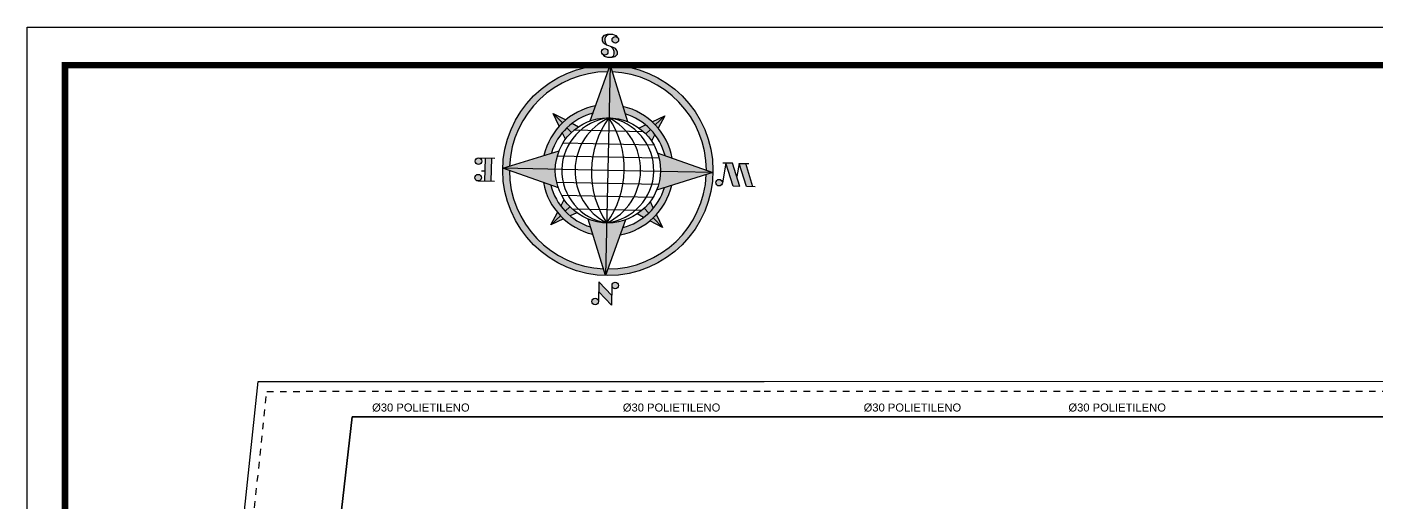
# Model space of a CAD drawing. Header units: feet. Extents: x 1019 to 2236, y -546 to 122.
# Drawn here: x 1053.54 to 1074.06, y -497.21 to -489.98 of the extents above; entities that cross this region are included whole.
import ezdxf

# ---------------------------------------------------------------- set-up
doc = ezdxf.new("R2010")
doc.units = ezdxf.units.FT
doc.header["$LTSCALE"] = 0.05
doc.header["$MEASUREMENT"] = 0
doc.linetypes.add('ACAD_ISO14W100', pattern=[25.5, 12, -3, 0.5, -3, 0.5, -3, 0.5, -3])
doc.linetypes.add('DASHDOT', pattern=[25.4, 12.7, -6.35, 0, -6.35])
doc.layers.add('arq-pisos', color=251, linetype='Continuous', lineweight=5)
doc.layers.add('GAS', color=6, linetype='ACAD_ISO14W100', lineweight=35)
for name, color, linetype in [('BASE', 7, 'Continuous'), ('MARCO', 1, 'Continuous'), ('NORTE', 7, 'Continuous'), ('PISO', 8, 'Continuous'), ('SOLAR', 2, 'DASHDOT'), ('TEXTO', 2, 'Continuous'), ('TEXXT', 2, 'Continuous'), ('TXT', 2, 'Continuous')]:
    doc.layers.add(name, color=color, linetype=linetype)
doc.styles.add('ads', font='trebuc.ttf', dxfattribs={"height": 0.14})
doc.styles.add('DAMIAN', font='arial.ttf', dxfattribs={"height": 0.12})
doc.styles.get("Standard").update_dxf_attribs({"font": 'arial.ttf'})
doc.linetypes.add('GAS_LINE', pattern='A,12.7,-5.08,["GAS",Standard,S=2.54,R=0,X=-2.54,Y=-1.27],-6.35', length=24.13)

# ---------------------------------------------------------------- blocks, each defined once
blk = doc.blocks.new('NORTE')
at = {"layer": 'NORTE'}
h = blk.add_hatch(color=7, dxfattribs=at)
h.paths.add_polyline_path([(-8.2, 33.8), (-8.2, 24.6), (4.1, 12.3), (4.1, 21.5)])
h.paths.add_polyline_path([(-14.3, 15.4, 1), (-8.2, 15.4, 1)])
h.paths.add_polyline_path([(4.1, 30.7, 1), (10.2, 30.7, 1)])
h.paths.add_polyline_path([(122, -82.6, 1), (115.9, -82.6, 1)])
h.paths.add_polyline_path([(122, -98, 1), (115.9, -98, 1)])
h.paths.add_polyline_path([(112.8, -79.5), (106.7, -79.5), (106.7, -101), (112.8, -101)])
h.paths.add_polyline_path([(-5.3, -199.2), (-3.7, -197.6), (-6.7, -198.5), (-8.8, -200.7), (-8.7, -202.9), (-7.5, -205), (-6.7, -205.8), (-4.1, -207), (-2.4, -207.6), (-4.6, -205.5), (-5.7, -203.1), (-5.8, -201.1)])
h.paths.add_polyline_path([(5.5, -212.9), (4.5, -210.7), (3.6, -209.9), (1.3, -208.7), (1.3, -208.7), (2.4, -210.5), (2.9, -212.4), (2.9, -215.2), (2.4, -216.5), (1.1, -218.1), (-0.6, -219), (0.8, -219), (3.6, -218), (5.5, -215.9)])
h.paths.add_polyline_path([(0.1, -202.6, 1), (6.2, -202.6, 1)])
h.paths.add_polyline_path([(-9.6, -213.9, 1), (-3.4, -213.9, 1)])
h.paths.add_polyline_path([(-131.8, -79.6), (-137.9, -79.6), (-130.7, -101.1), (-124.6, -101.1)])
h.paths.add_polyline_path([(-119.5, -79.6), (-125.6, -79.6), (-118.5, -101.1), (-112.3, -101.1)])
h.paths.add_polyline_path([(-103.1, -82.7, 1), (-109.3, -82.7, 1)])
h = blk.add_hatch(color=250, dxfattribs=at)
h.paths.add_polyline_path([(-2.1, 6.2), (-2.1, -42.9, -0.090992), (15.4, -46.1)])
h.paths.add_polyline_path([(47, -92, -0.090992), (43.8, -109.4), (96.1, -92)])
h.paths.add_polyline_path([(-2.1, -190.1), (-2.1, -141.1, -0.090992), (-19.5, -137.9)])
h.paths.add_polyline_path([(-51.1, -92, -0.090992), (-47.9, -74.6), (-100.2, -92)])
h = blk.add_hatch(color=253, dxfattribs=at)
h.paths.add_polyline_path([(-47.9, -109.4, -0.090992), (-51.1, -92), (-100.2, -92)])
h.paths.add_polyline_path([(-2.1, 6.2), (-19.5, -46.1, -0.090992), (-2.1, -42.9)])
h.paths.add_polyline_path([(96.1, -92), (43.8, -74.6, -0.090992), (47, -92)])
h.paths.add_polyline_path([(15.4, -137.9, -0.090992), (-2.1, -141.1), (-2.1, -190.1)])
h = blk.add_hatch(color=168, dxfattribs=at)
h.paths.add_polyline_path([(-4.1, 0), (-2.1, 6.2, 0.414214), (-100.2, -92), (-94, -89.9, -0.401206)])
h.paths.add_polyline_path([(89.9, -89.9), (96.1, -92, 0.414214), (-2.1, 6.2), (0, 0, -0.401206)])
h.paths.add_polyline_path([(96.1, -92), (89.9, -94, -0.401206), (0, -184), (-2.1, -190.1, 0.414214)])
h.paths.add_polyline_path([(-94, -94), (-100.2, -92, 0.414214), (-2.1, -190.1), (-4.1, -184, -0.401206)])
h = blk.add_hatch(color=150, dxfattribs=at)
h.paths.add_polyline_path([(-17.1, -38.9), (-14.8, -32, 0.296589), (-62.1, -79.3), (-55.2, -77, -0.260742)])
h.paths.add_polyline_path([(-55.2, -107), (-62.1, -104.7, 0.296589), (-14.8, -152), (-17.1, -145.1, -0.260742)])
h.paths.add_polyline_path([(58, -104.7), (51.1, -107, -0.260742), (13, -145.1), (10.7, -152, 0.296589)])
h.paths.add_polyline_path([(10.7, -32), (13, -38.9, -0.260742), (51.1, -77), (58, -79.3, 0.296589)])
h = blk.add_hatch(color=252, dxfattribs=at)
h.paths.add_polyline_path([(-54.1, -39.9), (-48.3, -51.6, -0.016871), (-45.4, -48.6)])
h.paths.add_polyline_path([(-36.8, -57.3), (-41.1, -53, 0.028382), (-45.3, -57.6), (-42.2, -63.8, -0.043143)])
h.paths.add_polyline_path([(32.6, -57.3), (37, -53, 0.028382), (32.3, -48.8), (26.2, -51.9, -0.043143)])
h.paths.add_polyline_path([(38.3, -45.8, -0.016871), (41.3, -48.6), (50, -39.9)])
h.paths.add_polyline_path([(38.1, -120.2, -0.043143), (32.6, -126.7), (37, -131, 0.028382), (41.2, -126.4)])
h.paths.add_polyline_path([(44.2, -132.3, -0.016871), (41.3, -135.4), (50, -144)])
h.paths.add_polyline_path([(-41.1, -131), (-36.8, -126.7, -0.043143), (-42.2, -120.2), (-45.3, -126.4, 0.028382)])
h.paths.add_polyline_path([(-54.1, -144), (-45.4, -135.4, -0.016871), (-48.3, -132.3)])
h = blk.add_hatch(color=254, dxfattribs=at)
h.paths.add_polyline_path([(-54.1, -39.9), (-45.4, -48.6, -0.016871), (-42.4, -45.8)])
h.paths.add_polyline_path([(-36.4, -48.8, 0.028382), (-41.1, -53), (-36.8, -57.3, -0.043143), (-30.3, -51.9)])
h.paths.add_polyline_path([(38.1, -63.8), (41.2, -57.6, 0.028382), (37, -53), (32.6, -57.3, -0.043143)])
h.paths.add_polyline_path([(41.3, -48.6, -0.016871), (44.2, -51.6), (50, -39.9)])
h.paths.add_polyline_path([(37, -131), (32.6, -126.7, -0.043143), (26.2, -132.1), (32.3, -135.2, 0.028382)])
h.paths.add_polyline_path([(38.3, -138.2), (50, -144), (41.3, -135.4, -0.016871)])
h.paths.add_polyline_path([(-42.4, -138.2, -0.016871), (-45.4, -135.4), (-54.1, -144)])
h.paths.add_polyline_path([(-36.4, -135.2), (-30.3, -132.1, -0.043143), (-36.8, -126.7), (-41.1, -131, 0.028382)])
at = {"color": 0, "linetype": 'ByBlock'}
for p, q in [((-8.2, 33.8), (4.1, 21.5)), ((-8.2, 15.4), (-8.2, 33.8)), ((4.1, 12.3), (4.1, 30.7)), ((-8.2, 24.6), (4.1, 12.3)), ((-19.5, -46.1), (-2.1, 6.2)), ((-2.1, 6.2), (15.4, -46.1)), ((-2.1, -92), (-2.1, 6.2)), ((-48.3, -51.6), (-54.1, -39.9)), ((-54.1, -39.9), (-45.4, -48.6)), ((-54.1, -39.9), (-42.4, -45.8)), ((-36.4, -48.8), (-30.3, -51.9)), ((26.2, -51.9), (32.3, -48.8)), ((38.3, -45.8), (50, -39.9)), ((50, -39.9), (41.3, -48.6)), ((50, -39.9), (44.2, -51.6)), ((-42.2, -63.8), (-45.3, -57.6)), ((-41.1, -53), (-36.8, -57.3)), ((-34.5, -55.2), (30.4, -55.2)), ((37, -53), (32.6, -57.3)), ((41.2, -57.6), (38.1, -63.8)), ((-100.2, -92), (-47.9, -74.6)), ((-44.6, -67.5), (40.4, -67.5)), ((43.8, -74.6), (96.1, -92)), ((-139.9, -79.6), (-131.8, -79.6)), ((-137.9, -79.6), (-130.7, -101.1)), ((-131.8, -79.6), (-124.6, -101.1)), ((-125.6, -79.6), (-119.5, -79.6)), ((-125.6, -79.6), (-118.5, -101.1)), ((-119.5, -79.6), (-112.3, -101.1)), ((-112.3, -101.1), (-109.3, -82.7)), ((-49.6, -79.7), (45.5, -79.7)), ((103.6, -79.5), (119, -79.5)), ((106.7, -79.5), (106.7, -101)), ((112.8, -101), (112.8, -79.5)), ((-124.6, -101.1), (-122.6, -88.8)), ((-47.9, -109.4), (-100.2, -92)), ((-100.2, -92), (-2.1, -92)), ((-2.1, -190.1), (-2.1, -92)), ((-2.1, -92), (96.1, -92)), ((96.1, -92), (43.8, -109.4)), ((112.8, -88.7), (115.9, -88.7)), ((-124.6, -101.1), (-133.8, -101.1)), ((-118.5, -101.1), (-109.3, -101.1)), ((-49.6, -104.3), (45.5, -104.3)), ((119, -101), (103.6, -101)), ((-45.3, -126.4), (-42.2, -120.2)), ((-44.6, -116.5), (40.4, -116.5)), ((38.1, -120.2), (41.2, -126.4)), ((-54.1, -144), (-48.3, -132.3)), ((-54.1, -144), (-45.4, -135.4)), ((-42.4, -138.2), (-54.1, -144)), ((-41.1, -131), (-36.8, -126.7)), ((-30.3, -132.1), (-36.4, -135.2)), ((-34.5, -128.8), (30.4, -128.8)), ((-2.1, -190.1), (-19.5, -137.9)), ((15.4, -137.9), (-2.1, -190.1)), ((32.3, -135.2), (26.2, -132.1)), ((37, -131), (32.6, -126.7)), ((50, -144), (38.3, -138.2)), ((50, -144), (41.3, -135.4)), ((44.2, -132.3), (50, -144))]:
    blk.add_line(p, q, dxfattribs=at)
for points in [[(5.3, -200.4), (3.5, -198.5), (0.4, -197.5), (-3.7, -197.6), (-6.7, -198.5), (-8.8, -200.7), (-8.7, -202.9), (-7.5, -205), (-6.7, -205.8), (-4.1, -207), (1.3, -208.7), (3.6, -209.9), (4.5, -210.7), (5.5, -212.9), (5.5, -215.9), (3.6, -218), (0.8, -219), (-3.8, -219.1), (-6.8, -217.9), (-8.4, -216.1)], [(-3.7, -197.6), (-5.3, -199.2), (-5.8, -201.1), (-5.7, -203.1), (-4.6, -205.5), (-2.3, -207.7)], [(1.3, -208.8), (2.4, -210.5), (2.9, -212.4), (2.9, -215.2), (2.4, -216.5), (1.1, -218.1), (-0.7, -219.1)]]:
    blk.add_lwpolyline(points, dxfattribs=at)
for centre, radius in [((7.1, 30.7), 3.07), ((-11.3, 15.4), 3.07), ((-2.1, -92), 98.2), ((-2.1, -92), 49.1), ((-106.2, -82.7), 3.07), ((119, -82.6), 3.07), ((119, -98), 3.07), ((3.2, -202.6), 3.07), ((-6.5, -213.9), 3.07)]:
    blk.add_circle(centre, radius, dxfattribs=at)
for centre, radius, start, end in [((-2.1, -92), 92, 1.2781, 88.7219), ((-2.1, -92), 92, 91.2781, 178.7219), ((-2.1, -92), 61.3, 101.9604, 168.0396), ((-2.1, -92), 61.3, 11.9604, 78.0396), ((-2.1, -92), 55.2, 105.7719, 164.2281), ((4.5, -92), 49.5, 97.6281, 262.3719), ((21.9, -92), 54.6, 115.9892, 244.0108), ((68.8, -92), 86.2, 145.292, 214.708), ((-26, -92), 54.6, 295.9892, 64.0108), ((-8.6, -92), 49.5, 277.6281, 82.3719), ((-72.9, -92), 86.2, 325.292, 34.708), ((-2.1, -92), 55.2, 15.7719, 74.2281), ((-2.1, -92), 92, 181.2781, 268.7219), ((-2.1, -92), 92, 271.2781, 358.7219), ((-2.1, -92), 61.3, 191.9604, 258.0396), ((-2.1, -92), 55.2, 195.7719, 254.2281), ((-2.1, -92), 61.3, 281.9604, 348.0396), ((-2.1, -92), 55.2, 285.7719, 344.2281)]:
    blk.add_arc(centre, radius, start, end, dxfattribs=at)
blk = doc.blocks.new('A$C6EB94CA3')
at = {"layer": 'BASE'}
blk.add_blockref('NORTE', (139.9, 219.1), dxfattribs=at)
blk = doc.blocks.new('NORT')
blk.add_blockref('A$C6EB94CA3', (193.2, 72))
blk = doc.blocks.new('A$C7FF54E45')
at = {"layer": 'SOLAR', "linetype": 'Continuous', "ltscale": 0.15}
blk.add_lwpolyline([(66.124, 33.191), (34.853, 30.693), (7.642, 28.496), (3.32, 28.119), (3.338, 28.271), (7.63, 28.645), (34.841, 30.843), (66.26, 33.352), (68.078, 13.246), (60.53, 11.749), (47.102, 9.086), (34.373, 6.546), (24.073, 4.557), (22.007, 4.131), (9.481, 1.696), (-0.018, -0.156), (0, 0)], dxfattribs=at)
at = {"layer": 'SOLAR', "ltscale": 0.03}
blk.add_lwpolyline([(3.342, 28.196), (7.636, 28.57), (34.847, 30.768), (66.118, 33.265), (67.917, 13.367), (60.501, 11.896), (47.073, 9.233), (34.344, 6.693), (24.044, 4.704), (21.978, 4.278), (9.452, 1.843), (0, 0), (3.328, 28.184)], dxfattribs=at)
at = {"layer": 'TEXTO', "color": 8, "xscale": 0.01627351727233868, "yscale": 0.01627351727233868, "zscale": 0.01627351727233868, "rotation": 9.999999999997017}
blk.add_blockref('NORT', (58.741, 4.94), dxfattribs=at)

msp = doc.modelspace()

# ---------------------------------------------------------------- hatches: boundary and pattern name
at = {"layer": 'arq-pisos'}
h = msp.add_hatch(dxfattribs=at)
h.set_pattern_fill('AR-HBONE', color=256, scale=0.06, angle=90)
h.set_pattern_definition([(135, (856.05644, -198.79704), (-0.33941125, 5e-17), [0.72, -0.24]), (225, (855.88674, -198.62733), (-0.33941125, 5e-17), [0.72, -0.24])])
edge = h.paths.add_edge_path()
edge.add_line((1079.731, -513.492), (1086.908, -513.483))
edge.add_line((1086.908, -513.483), (1086.908, -513.482))
edge.add_line((1086.908, -513.482), (1095.404, -513.471))
edge.add_line((1095.404, -513.471), (1095.591, -514.615))
edge.add_arc((1096.578, -514.453), 1, 189.2909, 252.057)
edge.add_line((1096.27, -515.405), (1115.308, -521.57))
edge.add_line((1115.308, -521.57), (1115.616, -520.618))
edge.add_line((1115.616, -520.618), (1097.154, -514.64))
edge.add_line((1097.154, -514.64), (1102.237, -498.942))
edge.add_line((1102.237, -498.942), (1106.806, -500.422))
edge.add_line((1106.806, -500.422), (1108.337, -495.662))
edge.add_line((1108.337, -495.662), (1107.969, -495.543))
edge.add_line((1107.969, -495.543), (1107.482, -495.541))
edge.add_line((1107.482, -495.541), (1106.249, -499.348))
edge.add_line((1106.249, -499.348), (1101.553, -497.827))
edge.add_line((1101.553, -497.827), (1097.198, -511.276))
edge.add_arc((1096.247, -510.968), 1, 270.0737, 342.057, ccw=False)
edge.add_line((1096.248, -511.968), (1086.442, -511.981))
edge.add_line((1086.442, -511.981), (1086.442, -508.811))
edge.add_line((1086.442, -508.811), (1084.438, -508.814))
edge.add_line((1084.438, -508.814), (1084.442, -511.985))
edge.add_line((1084.442, -511.985), (1079.729, -511.991))
edge.add_line((1079.729, -511.991), (1070.168, -505.813))
edge.add_line((1070.168, -505.813), (1069.936, -507.8))
edge.add_line((1069.936, -507.8), (1078.498, -513.332))
edge.add_arc((1079.041, -512.492), 1, 237.1316, 270.0737)
edge.add_line((1079.042, -513.492), (1079.731, -513.492))

# ---------------------------------------------------------------- linework, layer by layer
at = {"layer": 'GAS', "linetype": 'GAS_LINE', "ltscale": 0.8}
for p, q in [((1057.159, -507.263), (1058.482, -495.901)), ((1058.482, -495.901), (1085.436, -495.901))]:
    msp.add_line(p, q, dxfattribs=at)

# ---------------------------------------------------------------- block references
at = {"layer": 'PISO', "rotation": 168.7903459937089}
msp.add_blockref('A$C7FF54E45', (1126.403, -495.604), dxfattribs=at)

# ---------------------------------------------------------------- texts
at = {"layer": 'TEXXT', "char_height": 0.12168, "width": 2.45388, "attachment_point": 5, "style": 'DAMIAN'}
for insert in [(1059.478, -495.761), (1063.29, -495.761), (1066.952, -495.761), (1070.066, -495.761)]:
    msp.add_mtext('\\A1;  %%C30 POLIETILENO  ', dxfattribs=dict(at, insert=insert))

# ---------------------------------------------------------------- next in the draw order: texts
at = {"layer": 'TXT', "insert": (1064.271, -498.354), "char_height": 0.1, "width": 2.688, "attachment_point": 2, "rotation": 83.357, "style": 'ads', "bg_fill": 2}
msp.add_mtext('BAÑO', dxfattribs=at)

# ---------------------------------------------------------------- next in the draw order: linework, layer by layer
at = {"layer": 'MARCO'}
msp.add_lwpolyline([(1053.536, -489.979), (1139.54, -489.979), (1139.54, -545.982), (1053.536, -545.982)], close=True, dxfattribs=at)
at = {"layer": 'MARCO', "const_width": 0.1}
msp.add_lwpolyline([(1129.976, -490.558), (1054.114, -490.558), (1054.114, -545.403), (1129.976, -545.403)], close=True, dxfattribs=at)

doc.saveas('drawing.dxf')
